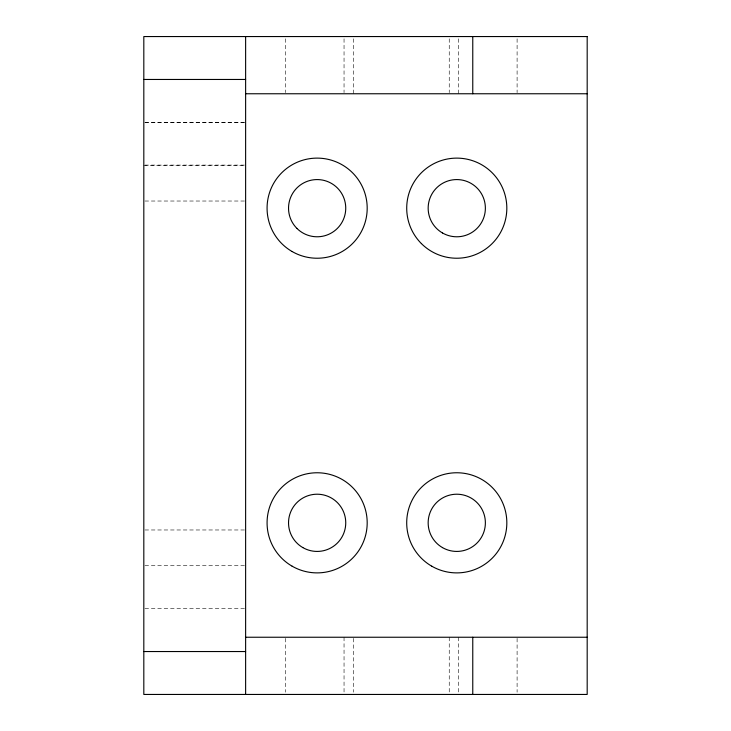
<?xml version="1.0" encoding="UTF-8"?>
<svg xmlns="http://www.w3.org/2000/svg" width="731" height="731" viewBox="0 0 731 731"><rect width="100%" height="100%" fill="white"/><g stroke="black" fill="none" stroke-linecap="round" stroke-linejoin="round"><path stroke-width="0.55" stroke-dasharray="3.65 2.74" d="M144.948 122.36L244.492 122.36M144.948 122.534L245.625 122.534M144.948 165.096L244.492 165.096M143.815 165.27L244.492 165.27M144.948 201.025L244.492 201.025M144.948 529.975L244.492 529.975M144.948 565.73L244.492 565.73M144.948 608.64L244.492 608.64M517.1 38.798L517.1 92.636M517.1 638.364L517.1 692.202M458.465 38.798L458.465 93.76M458.465 637.24L458.465 692.202M449.245 38.798L449.245 92.636M449.245 637.24L449.245 692.202M353.274 38.798L353.274 93.76M353.274 638.364L353.274 692.202M344.045 38.798L344.045 92.636M344.045 637.24L344.045 692.202M285.41 38.798L285.41 92.636M285.41 638.364L285.41 692.202"/><path stroke-width="1.1" d="M143.815 79.46L245.625 79.46M245.625 93.76L587.185 93.76M245.625 637.24L587.185 637.24M143.815 651.54L245.625 651.54M472.765 36.55L472.765 93.76M472.765 637.24L472.765 694.45M245.625 36.55L245.625 694.45M587.185 36.55L143.815 36.55L143.815 694.45L587.185 694.45L587.185 36.55M292.108 251.528A50.055 50.055 0 0 0 367.19 208.18A50.055 50.055 0 0 0 292.108 164.822A50.055 50.055 0 0 0 292.108 251.528M421.376 243.569A50.055 50.055 0 0 0 505.121 221.127A50.055 50.055 0 0 0 443.818 159.824A50.055 50.055 0 0 0 421.376 243.569M431.738 566.178A50.055 50.055 0 0 0 506.83 522.82A50.055 50.055 0 0 0 431.738 479.472A50.055 50.055 0 0 0 431.738 566.178M292.108 566.178A50.055 50.055 0 0 0 367.19 522.82A50.055 50.055 0 0 0 292.108 479.472A50.055 50.055 0 0 0 292.108 566.178M302.835 547.592A28.6 28.6 0 0 0 345.745 522.82A28.6 28.6 0 0 0 302.835 498.049A28.6 28.6 0 0 0 302.835 547.592M296.914 228.401A28.6 28.6 0 0 0 344.767 215.581A28.6 28.6 0 0 0 309.734 180.548A28.6 28.6 0 0 0 296.914 228.401M442.465 232.951A28.6 28.6 0 0 0 485.375 208.18A28.6 28.6 0 0 0 442.465 183.408A28.6 28.6 0 0 0 442.465 232.951M442.465 547.592A28.6 28.6 0 0 0 485.375 522.82A28.6 28.6 0 0 0 442.465 498.049A28.6 28.6 0 0 0 442.465 547.592"/></g></svg>
